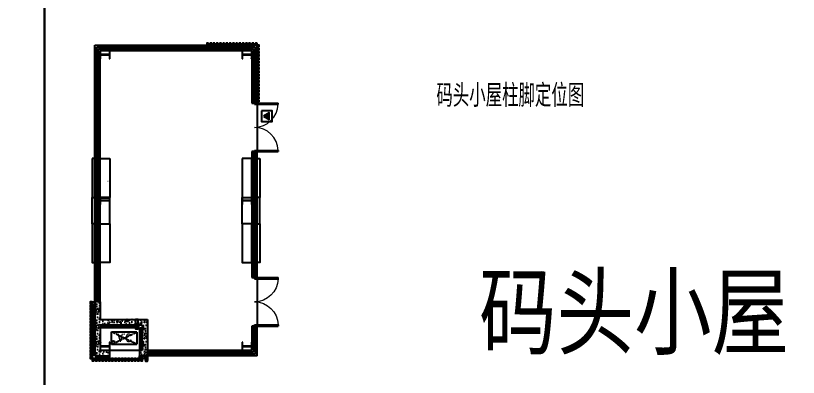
# Model space of a CAD drawing. Extents: x -89702 to 926017, y -610001 to -56924.
# Drawn here: x 66867 to 95822, y -581205 to -567812 of the extents above; entities that cross this region are included whole.
import ezdxf
from ezdxf.enums import TextEntityAlignment as Align

# ---------------------------------------------------------------- set-up
doc = ezdxf.new("R2010")
doc.units = 0
doc.header["$LTSCALE"] = 10
doc.header["$MEASUREMENT"] = 0
doc.linetypes.add('DASH', pattern=[0.35, 0.25, -0.1])
for name, color, linetype in [('0ＪＺ－面层线', 151, 'Continuous'), ('A_SMAL', 190, 'Continuous'), ('A_STAIR', 2, 'Continuous'), ('BJ02', 2, 'Continuous'), ('COLUMN', 9, 'Continuous'), ('CURTWALL', 4, 'Continuous'), ('DIM_SYMB', 3, 'Continuous'), ('PUB_HATCH', 8, 'Continuous'), ('PUB_STRM', 4, 'Continuous'), ('PUB_TEXT', 7, 'Continuous'), ('SURFACE', 6, 'Continuous'), ('WALL', 9, 'Continuous'), ('WINDOW', 4, 'Continuous'), ('消防救援标志', 1, 'Continuous')]:
    doc.layers.add(name, color=color, linetype=linetype)
doc.styles.add('_SIMPLEX', font='SIMPLEX.shx', dxfattribs={"width": 0.7, "bigfont": 'hzdx.shx'})
doc.styles.get("Standard").update_dxf_attribs({"font": 'gbenor.shx', "bigfont": 'gbcbig.shx'})
doc.styles.add('黑体', font='simhei.ttf', dxfattribs={"width": 0.8})
pattern_1 = [(45, (-84777.5, -6858.65), (-88.38835, 88.38835), []), (45, (-84718.58, -6858.65), (-88.38835, 88.38835), [])]
pattern_2 = [(0, (-84600.5, -7041.65), (300, 600), [0, -600]), (0, (-84951.5, -7122.65), (300, 600), [0, -600]), (0, (-84756.5, -7128.65), (300, 600), [0, -600]), (0, (-84543.5, -6951.65), (300, 600), [0, -600]), (0, (-84792.5, -7158.65), (300, 600), [0, -600]), (0, (-84483.5, -6573.65), (300, 600), [0, -600]), (0, (-84666.5, -6621.65), (300, 600), [0, -600]), (0, (-84570.5, -6696.65), (300, 600), [0, -600]), (0, (-85059.5, -6708.65), (300, 600), [0, -600]), (0, (-84765.5, -6735.65), (300, 600), [0, -600]), (0, (-84879.5, -6888.65), (300, 600), [0, -600]), (0, (-84873.5, -7113.65), (300, 600), [0, -600]), (0, (-84648.5, -7137.65), (300, 600), [0, -600]), (0, (-84483.5, -6873.65), (300, 600), [0, -600]), (0, (-85044.5, -6966.65), (300, 600), [0, -600]), (0, (-84993.5, -6864.65), (300, 600), [0, -600]), (0, (-84759.5, -6906.65), (300, 600), [0, -600]), (0, (-84843.5, -6993.65), (300, 600), [0, -600]), (0, (-84891.5, -6795.65), (300, 600), [0, -600]), (0, (-84816.5, -6570.65), (300, 600), [0, -600]), (0, (-85020.5, -7092.65), (300, 600), [0, -600]), (0, (-84690.5, -6693.65), (300, 600), [0, -600]), (0, (-84969.5, -6684.65), (300, 600), [0, -600]), (0, (-85017.5, -6606.65), (300, 600), [0, -600]), (130.601294, (-84520.36, -6761.512), (-1499.999983, 1800.000008), [26.3416, -11037.111]), (18.43495, (-84563.22, -6750.08), (1499.99999, 600), [27.1052, -3767.628]), (90, (-84563.22, -6775.8), (300, 600), [25.7143, -1174.2857]), (161.56505, (-84537.5, -6784.37), (-1500.00001, 599.99996), [27.1052, -3767.628]), (53.1301, (-84537.5, -6784.37), (300, 600), [28.5714, -2971.4285]), (135, (-84514.65, -7090.08), (-300.00004, 599.99996), [24.2437, -1672.8126]), (45, (-84548.93, -7090.08), (300, 600), [24.2437, -1672.8126]), (135, (-84531.8, -7107.23), (-300.00004, 599.99996), [24.2437, -1672.8126]), (45, (-84531.8, -7107.23), (300, 600), [24.2437, -1672.8126]), (116.56505, (-84803.2, -6687.2), (-5e-05, 1200), [31.944, -638.8765]), (180, (-84817.5, -6658.65), (-300, 600), [34.2857, -565.7142]), (63.43495, (-84866.1, -6687.2), (3e-06, 1200), [31.944, -638.8765]), (116.56505, (-84851.8, -6715.8), (-5e-05, 1200), [31.944, -638.8765]), (0, (-84851.8, -6715.8), (300, 600), [34.2857, -565.7142]), (63.43495, (-84817.5, -6715.8), (3e-06, 1200), [31.944, -638.8765]), (107.102728, (-84577.504, -6890.083), (-899.9999656, 3000.000005), [38.8613, -16282.9025]), (143.972626, (-84588.933, -6852.94), (-5699.999928, 4199.999995), [38.8613, -8122.02]), (180, (-84620.36, -6830.1), (-300, 600), [37.143, -562.857]), (36.027373, (-84688.933, -6852.94), (5699.999958, 4199.999955), [38.8613, -8122.02]), (71.56505, (-84700.36, -6887.23), (900, 2999.99999), [36.1403, -3758.5928]), (107.102728, (-84688.933, -6924.37), (-899.9999656, 3000.000005), [38.8613, -16282.9025]), (143.972626, (-84657.504, -6947.226), (-5699.999928, 4199.999995), [38.8613, -8122.02]), (0, (-84657.5, -6947.2), (300, 600), [37.143, -562.857]), (36.027373, (-84620.36, -6947.226), (5699.999958, 4199.999955), [38.8613, -8122.02]), (71.56505, (-84588.93, -6924.37), (900, 2999.99999), [36.1403, -3758.5928]), (150.25512, (-84571.79, -6610.08), (-900, 599.99999), [23.035, -4814.3196]), (90, (-84591.8, -6621.5), (300, 600), [22.857, -1177.1427]), (29.74488, (-84591.79, -6621.51), (900, 600), [23.035, -4814.3196]), (116.56505, (-84711.8, -7035.8), (-5e-05, 1200), [31.944, -638.8765]), (168.69007, (-84726.075, -7007.226), (-2700.000002, 599.999985), [29.1373, -6089.6855]), (41.185925, (-84777.504, -7021.512), (7499.999955, 6599.999942), [30.372, -12725.802]), (90, (-84777.5, -7050.08), (300, 600), [28.5714, -1171.4285]), (138.814074, (-84754.647, -7070.083), (-7499.999867, 6600.000042), [30.372, -12725.802]), (16.699244, (-84754.647, -7070.083), (9899.9999255, 2999.999969), [29.8295, -12498.5375]), (60.945396, (-84726.075, -7061.512), (299.999999, 599.999995), [29.416, -12325.3395]), (109.983106, (-84963.218, -6784.37), (-1500.000006, 4199.999989), [33.442, -14012.1975]), (155.556045, (-84974.647, -6752.94), (-3900.000015, 1799.9999626), [34.523, -14465.1315]), (24.443955, (-85037.504, -6752.94), (3900.000002, 1799.999991), [34.523, -14465.1315]), (70.016893, (-85048.933, -6784.37), (1500.0000045, 4199.9999896), [33.442, -14012.1975]), (109.983106, (-85037.504, -6815.798), (-1500.000006, 4199.999989), [33.442, -14012.1975]), (160.01689, (-85006.075, -6827.226), (-1500, 599.999973), [33.442, -6989.3775]), (19.983107, (-85006.075, -6827.226), (1499.999992, 600), [33.442, -6989.3775]), (70.016893, (-84974.647, -6815.798), (1500.0000045, 4199.9999896), [33.442, -14012.1975]), (122.00538, (-84740.36, -6838.655), (-300.00004, 599.99997), [26.9542, -5633.434]), (18.43495, (-84780.36, -6824.37), (1499.99999, 600), [27.1052, -3767.628]), (90, (-84780.36, -6850.08), (300, 600), [25.7143, -1174.2857]), (161.56505, (-84754.65, -6858.655), (-1500.00001, 599.99996), [27.1052, -3767.628]), (54.46232, (-84754.647, -6858.655), (2099.999997, 2999.999996), [24.578, -10298.2115]), (116.56505, (-84914.65, -6984.37), (-5e-05, 1200), [31.944, -638.8765]), (180, (-84928.93, -6955.8), (-300, 600), [31.4286, -568.5714]), (59.036243, (-84977.504, -6984.37), (300, 599.999997), [33.3197, -6963.822]), (120.963756, (-84960.36, -7012.94), (-300.00004, 599.999972), [33.3197, -6963.822]), (0, (-84960.36, -7012.94), (300, 600), [31.4286, -568.5714]), (63.43495, (-84928.93, -7012.94), (3e-06, 1200), [31.944, -638.8765])]

# ---------------------------------------------------------------- blocks, each defined once
blk = doc.blocks.new('消防救援窗标识')
at = {"layer": '消防救援标志'}
h = blk.add_hatch(color=98, dxfattribs=at)
h.dxf.hatch_style = 1
h.paths.add_polyline_path([(200, -80), (320, -288), (80, -288)])
blk.add_lwpolyline([(0, 0), (400, 0), (400, -400), (0, -400)], close=True, dxfattribs=at)
blk.add_lwpolyline([(200, -80), (320, -288), (80, -288), (200, -80)], dxfattribs=at)
blk = doc.blocks.new('1ac')
at = {"layer": 'A_SMAL', "linetype": 'DASH'}
for p, q in [((349525, -404975), (350700, -405550)), ((350700, -404975), (349525, -405550))]:
    blk.add_line(p, q, dxfattribs=at)
blk.add_lwpolyline([(349525, -404975), (349525, -405550), (350700, -405550), (350700, -404975)], close=True, dxfattribs=at)
at = {"layer": 'A_SMAL', "style": '_SIMPLEX', "width": 0.8}
blk.add_text('A.C', height=375, dxfattribs=at).set_placement((350449, -405280), align=Align.MIDDLE_RIGHT)
blk = doc.blocks.new('$DorLib2D$00000002')
for p, q in [((-0.5, 0), (-0.5, 0.4875)), ((-0.475, 0.4875), (-0.5, 0.4875)), ((-0.475, 0), (-0.475, 0.4875)), ((0.475, 0), (0.475, 0.4875)), ((0.475, 0.4875), (0.5, 0.4875)), ((0.5, 0), (0.5, 0.4875)), ((-0.5, 0), (-0.475, 0)), ((0.5, 0), (0.475, 0))]:
    blk.add_line(p, q)
at = {"lineweight": 13}
for centre, start, end in [((-0.4875, 0), 0, 88.53072), ((0.4875, 0), 91.46928, 180)]:
    blk.add_arc(centre, 0.4875, start, end, dxfattribs=at)
blk = doc.blocks.new('$LinePat$保温层')
at = {"color": 0}
for p, q in [((24, -24), (24, -56)), ((72, -56), (72, -24))]:
    blk.add_line(p, q, dxfattribs=at)
for centre, start, end in [((96, -24), 90, 180), ((0, -24), 0, 90), ((48, -56), 180, 0)]:
    blk.add_arc(centre, 24, start, end, dxfattribs=at)
blk = doc.blocks.new('房子')
at = {"layer": 'PUB_HATCH'}
h = blk.add_hatch(dxfattribs=at)
h.set_pattern_fill('加气混凝土', color=256, scale=50, style=0)
h.set_pattern_definition(pattern_2)
h.paths.add_polyline_path([(1250, 5867), (1250, 6000), (0, 6000), (200, 5800), (1150, 5800)])
h = blk.add_hatch(dxfattribs=at)
h.set_pattern_fill('加气混凝土', color=256, scale=50, style=0)
h.set_pattern_definition(pattern_2)
h.paths.add_polyline_path([(0, 6000), (0, 5450), (200, 5450), (200, 5800)])
h = blk.add_hatch(dxfattribs=at)
h.set_pattern_fill('金属', color=2, scale=50, style=0)
h.set_pattern_definition(pattern_1)
h.paths.add_polyline_path([(200, 5450), (500, 5450), (500, 5462), (359, 5462), (354, 5467), (354, 5783), (359, 5788), (500, 5788), (500, 5800), (200, 5800), (200, 5788), (341, 5788), (346, 5783), (346, 5467), (341, 5462), (200, 5462)])
h = blk.add_hatch(dxfattribs=at)
h.set_pattern_fill('加气混凝土', color=256, scale=50, style=0)
h.set_pattern_definition(pattern_2)
h.paths.add_polyline_path([(1250, 5867), (1150, 5800), (1150, 4250), (1350, 4050), (1350, 5800)])
h = blk.add_hatch(dxfattribs=at)
h.set_pattern_fill('加气混凝土', color=256, scale=50, style=0)
h.set_pattern_definition(pattern_2)
h.paths.add_polyline_path([(2000, 6000), (1250, 6000), (1250, 5867), (1350, 5800), (2000, 5800)])
h = blk.add_hatch(dxfattribs=at)
h.set_pattern_fill('金属', color=2, scale=50, style=0)
h.set_pattern_definition(pattern_1)
h.paths.add_polyline_path([(5600, 5450), (5900, 5450), (5900, 5462), (5759, 5462), (5754, 5467), (5754, 5783), (5759, 5788), (5900, 5788), (5900, 5800), (5600, 5800), (5600, 5788), (5741, 5788), (5746, 5783), (5746, 5467), (5741, 5462), (5600, 5462)])
h = blk.add_hatch(dxfattribs=at)
h.set_pattern_fill('金属', color=2, scale=50, style=0)
h.set_pattern_definition(pattern_1)
h.paths.add_polyline_path([(11000, 5450), (11300, 5450), (11300, 5462), (11159, 5462), (11154, 5467), (11154, 5783), (11159, 5788), (11300, 5788), (11300, 5800), (11000, 5800), (11000, 5788), (11141, 5788), (11146, 5783), (11146, 5467), (11141, 5462), (11000, 5462)])
h = blk.add_hatch(dxfattribs=at)
h.set_pattern_fill('加气混凝土', color=256, scale=50, style=0)
h.set_pattern_definition(pattern_2)
h.paths.add_polyline_path([(200, 4250), (200, 4350), (0, 4350), (0, 4050)])
h = blk.add_hatch(dxfattribs=at)
h.set_pattern_fill('加气混凝土', color=256, scale=50, style=0)
h.set_pattern_definition(pattern_2)
h.paths.add_polyline_path([(1350, 4050), (1150, 4250), (200, 4250), (0, 4050)])
h = blk.add_hatch(dxfattribs=at)
h.set_pattern_fill('金属', color=2, scale=50, style=0)
h.set_pattern_definition(pattern_1)
h.paths.add_polyline_path([(200, 200), (500, 200), (500, 212), (359, 212), (354, 217), (354, 533), (359, 538), (500, 538), (500, 550), (200, 550), (200, 538), (341, 538), (346, 533), (346, 217), (341, 212), (200, 212)])
h = blk.add_hatch(dxfattribs=at)
h.set_pattern_fill('金属', color=2, scale=50, style=0)
h.set_pattern_definition(pattern_1)
h.paths.add_polyline_path([(5600, 200), (5900, 200), (5900, 212), (5759, 212), (5754, 217), (5754, 533), (5759, 538), (5900, 538), (5900, 550), (5600, 550), (5600, 538), (5741, 538), (5746, 533), (5746, 217), (5741, 212), (5600, 212)])
h = blk.add_hatch(dxfattribs=at)
h.set_pattern_fill('金属', color=2, scale=50, style=0)
h.set_pattern_definition(pattern_1)
h.paths.add_polyline_path([(11300, 200), (11300, 212), (11159, 212), (11154, 217), (11154, 533), (11159, 538), (11300, 538), (11300, 550), (11000, 550), (11000, 538), (11141, 538), (11146, 533), (11146, 217), (11141, 212), (11000, 212), (11000, 200)])
at = {"layer": '0ＪＺ－面层线', "color": 11, "ltscale": 0.5}
for points in [[(-100, 6040), (-100, 6100), (-180, 6100), (-180, 6040)], [(-100, 6100), (-40, 6100), (-40, 6180), (-100, 6180)], [(20, 6100), (80, 6100), (80, 6180), (20, 6180)], [(140, 6100), (200, 6100), (200, 6180), (140, 6180)], [(260, 6100), (320, 6100), (320, 6180), (260, 6180)], [(380, 6100), (440, 6100), (440, 6180), (380, 6180)], [(500, 6100), (560, 6100), (560, 6180), (500, 6180)], [(620, 6100), (680, 6100), (680, 6180), (620, 6180)], [(740, 6100), (800, 6100), (800, 6180), (740, 6180)], [(860, 6100), (920, 6100), (920, 6180), (860, 6180)], [(980, 6100), (1040, 6100), (1040, 6180), (980, 6180)], [(1100, 6100), (1160, 6100), (1160, 6180), (1100, 6180)], [(1220, 6100), (1280, 6100), (1280, 6180), (1220, 6180)], [(1340, 6100), (1400, 6100), (1400, 6180), (1340, 6180)], [(1460, 6100), (1520, 6100), (1520, 6180), (1460, 6180)], [(1580, 6100), (1640, 6100), (1640, 6180), (1580, 6180)], [(1700, 6100), (1760, 6100), (1760, 6180), (1700, 6180)], [(1820, 6100), (1880, 6100), (1880, 6180), (1820, 6180)], [(1940, 6100), (2000, 6100), (2000, 6180), (1940, 6180)], [(-100, 5920), (-100, 5980), (-180, 5980), (-180, 5920)], [(-100, 5800), (-100, 5860), (-180, 5860), (-180, 5800)], [(-100, 5680), (-100, 5740), (-180, 5740), (-180, 5680)], [(-100, 5560), (-100, 5620), (-180, 5620), (-180, 5560)], [(-100, 5440), (-100, 5500), (-180, 5500), (-180, 5440)], [(-100, 5320), (-100, 5380), (-180, 5380), (-180, 5320)], [(-100, 5200), (-100, 5260), (-180, 5260), (-180, 5200)], [(-100, 5080), (-100, 5140), (-180, 5140), (-180, 5080)], [(-100, 4960), (-100, 5020), (-180, 5020), (-180, 4960)], [(-100, 4840), (-100, 4900), (-180, 4900), (-180, 4840)], [(-100, 4720), (-100, 4780), (-180, 4780), (-180, 4720)], [(-100, 4600), (-100, 4660), (-180, 4660), (-180, 4600)], [(-100, 4480), (-100, 4540), (-180, 4540), (-180, 4480)], [(-100, 4360), (-100, 4420), (-180, 4420), (-180, 4360)], [(-100, 4240), (-100, 4300), (-180, 4300), (-180, 4240)], [(11580, 1800), (11580, 1860), (11500, 1860), (11500, 1800)], [(11580, 1680), (11580, 1740), (11500, 1740), (11500, 1680)], [(11580, 1560), (11580, 1620), (11500, 1620), (11500, 1560)], [(11580, 1440), (11580, 1500), (11500, 1500), (11500, 1440)], [(11580, 1320), (11580, 1380), (11500, 1380), (11500, 1320)], [(11580, 1200), (11580, 1260), (11500, 1260), (11500, 1200)], [(11580, 1080), (11580, 1140), (11500, 1140), (11500, 1080)], [(11580, 960), (11580, 1020), (11500, 1020), (11500, 960)], [(11580, 840), (11580, 900), (11500, 900), (11500, 840)], [(11580, 720), (11580, 780), (11500, 780), (11500, 720)], [(11580, 600), (11580, 660), (11500, 660), (11500, 600)], [(11580, 480), (11580, 540), (11500, 540), (11500, 480)], [(11580, 360), (11580, 420), (11500, 420), (11500, 360)], [(11580, 240), (11580, 300), (11500, 300), (11500, 240)], [(11440, -80), (11500, -80), (11500, 0), (11440, 0)], [(11580, 120), (11580, 180), (11500, 180), (11500, 120)], [(11580, 0), (11580, 60), (11500, 60), (11500, 0)], [(9400, -80), (9460, -80), (9460, 0), (9400, 0)], [(9520, -80), (9580, -80), (9580, 0), (9520, 0)], [(9640, -80), (9700, -80), (9700, 0), (9640, 0)], [(9760, -80), (9820, -80), (9820, 0), (9760, 0)], [(9880, -80), (9940, -80), (9940, 0), (9880, 0)], [(10000, -80), (10060, -80), (10060, 0), (10000, 0)], [(10120, -80), (10180, -80), (10180, 0), (10120, 0)], [(10240, -80), (10300, -80), (10300, 0), (10240, 0)], [(10360, -80), (10420, -80), (10420, 0), (10360, 0)], [(10480, -80), (10540, -80), (10540, 0), (10480, 0)], [(10600, -80), (10660, -80), (10660, 0), (10600, 0)], [(10720, -80), (10780, -80), (10780, 0), (10720, 0)], [(10840, -80), (10900, -80), (10900, 0), (10840, 0)], [(10960, -80), (11020, -80), (11020, 0), (10960, 0)], [(11080, -80), (11140, -80), (11140, 0), (11080, 0)], [(11200, -80), (11260, -80), (11260, 0), (11200, 0)], [(11320, -80), (11380, -80), (11380, 0), (11320, 0)]]:
    blk.add_lwpolyline(points, close=True, dxfattribs=at)
at = {"layer": '0ＪＺ－面层线', "ltscale": 0.5}
for points in [[(4889, 6100), (3450, 6100), (3450, 6000), (4889, 6000)], [(7303, 6100), (5865, 6100), (5865, 6000), (7303, 6000)], [(4889, 5450), (3450, 5450), (3450, 5800), (4889, 5800)], [(7303, 5450), (5865, 5450), (5865, 5800), (7303, 5800)], [(4889, 550), (3450, 550), (3450, 200), (4889, 200)], [(7303, 550), (5865, 550), (5865, 200), (7303, 200)], [(4889, -100), (3450, -100), (3450, 0), (4889, 0)], [(7303, -100), (5865, -100), (5865, 0), (7303, 0)]]:
    blk.add_lwpolyline(points, close=True, dxfattribs=at)
at = {"layer": '0ＪＺ－面层线', "color": 11, "ltscale": 0.5}
for points in [[(4889, 6100), (5865, 6100), (5865, 6000)], [(4889, 5450), (5865, 5450), (5865, 5800)], [(4889, 550), (5865, 550), (5865, 200)], [(4889, -100), (5865, -100), (5865, 0)]]:
    blk.add_lwpolyline(points, dxfattribs=at)
at = {"layer": 'COLUMN', "color": 2}
for p, q in [((500, 5800), (200, 5800)), ((200, 5800), (200, 5788)), ((500, 5788), (500, 5800)), ((5900, 5800), (5600, 5800)), ((5600, 5800), (5600, 5788)), ((5900, 5788), (5900, 5800)), ((11300, 5800), (11000, 5800)), ((11000, 5800), (11000, 5788)), ((11300, 5788), (11300, 5800)), ((200, 5788), (341, 5788)), ((341, 5788), (346, 5783)), ((346, 5783), (346, 5467)), ((354, 5783), (359, 5788)), ((354, 5467), (354, 5783)), ((359, 5788), (500, 5788)), ((5600, 5788), (5741, 5788)), ((5741, 5788), (5746, 5783)), ((5746, 5783), (5746, 5467)), ((5754, 5783), (5759, 5788)), ((5754, 5467), (5754, 5783)), ((5759, 5788), (5900, 5788)), ((11000, 5788), (11141, 5788)), ((11141, 5788), (11146, 5783)), ((11146, 5783), (11146, 5467)), ((11154, 5783), (11159, 5788)), ((11154, 5467), (11154, 5783)), ((11159, 5788), (11300, 5788)), ((341, 5462), (200, 5462)), ((200, 5462), (200, 5450)), ((200, 5450), (500, 5450)), ((346, 5467), (341, 5462)), ((359, 5462), (354, 5467)), ((500, 5462), (359, 5462)), ((500, 5450), (500, 5462)), ((5741, 5462), (5600, 5462)), ((5600, 5462), (5600, 5450)), ((5600, 5450), (5900, 5450)), ((5746, 5467), (5741, 5462)), ((5759, 5462), (5754, 5467)), ((5900, 5462), (5759, 5462)), ((5900, 5450), (5900, 5462)), ((11141, 5462), (11000, 5462)), ((11000, 5462), (11000, 5450)), ((11000, 5450), (11300, 5450)), ((11146, 5467), (11141, 5462)), ((11159, 5462), (11154, 5467)), ((11300, 5462), (11159, 5462)), ((11300, 5450), (11300, 5462)), ((500, 550), (200, 550)), ((200, 550), (200, 538)), ((200, 538), (341, 538)), ((341, 538), (346, 533)), ((346, 533), (346, 217)), ((354, 533), (359, 538)), ((354, 217), (354, 533)), ((359, 538), (500, 538)), ((500, 538), (500, 550)), ((5900, 550), (5600, 550)), ((5600, 550), (5600, 538)), ((5600, 538), (5741, 538)), ((5741, 538), (5746, 533)), ((5746, 533), (5746, 217)), ((5754, 533), (5759, 538)), ((5754, 217), (5754, 533)), ((5759, 538), (5900, 538)), ((5900, 538), (5900, 550)), ((11300, 550), (11000, 550)), ((11000, 550), (11000, 538)), ((11000, 538), (11141, 538)), ((11141, 538), (11146, 533)), ((11146, 533), (11146, 217)), ((11154, 533), (11159, 538)), ((11154, 217), (11154, 533)), ((11159, 538), (11300, 538)), ((11300, 538), (11300, 550)), ((341, 212), (200, 212)), ((200, 212), (200, 200)), ((200, 200), (500, 200)), ((346, 217), (341, 212)), ((359, 212), (354, 217)), ((500, 212), (359, 212)), ((500, 200), (500, 212)), ((5741, 212), (5600, 212)), ((5600, 212), (5600, 200)), ((5600, 200), (5900, 200)), ((5746, 217), (5741, 212)), ((5759, 212), (5754, 217)), ((5900, 212), (5759, 212)), ((5900, 200), (5900, 212)), ((11141, 212), (11000, 212)), ((11000, 212), (11000, 200)), ((11000, 200), (11300, 200)), ((11146, 217), (11141, 212)), ((11159, 212), (11154, 217)), ((11300, 212), (11159, 212)), ((11300, 200), (11300, 212))]:
    blk.add_line(p, q, dxfattribs=at)
at = {"layer": 'CURTWALL'}
for p, q in [((2000, 6000), (5750, 6000)), ((2000, 5933), (5750, 5933)), ((2000, 5867), (5750, 5867)), ((2000, 5800), (5750, 5800)), ((5750, 6000), (11500, 6000)), ((5750, 5933), (11433, 5933)), ((5750, 5867), (11367, 5867)), ((5750, 5800), (11300, 5800)), ((11300, 5800), (11300, 200)), ((11367, 5867), (11367, 133)), ((11433, 5933), (11433, 67)), ((11500, 6000), (11500, 0)), ((0, 0), (0, 4050)), ((0, 4050), (200, 4050)), ((67, 67), (67, 4050)), ((133, 133), (133, 4050)), ((200, 200), (200, 4050)), ((0, 0), (1100, 0)), ((1100, 67), (67, 67)), ((1100, 133), (133, 133)), ((1100, 200), (200, 200)), ((1100, 0), (1100, 200)), ((7560, 200), (2900, 200)), ((2900, 200), (2900, 0)), ((7560, 133), (2900, 133)), ((7560, 67), (2900, 67)), ((2900, 0), (7560, 0)), ((7560, 0), (7560, 200)), ((11300, 200), (9360, 200)), ((9360, 200), (9360, 0)), ((11367, 133), (9360, 133)), ((11433, 67), (9360, 67)), ((9360, 0), (11500, 0))]:
    blk.add_line(p, q, dxfattribs=at)
blk.add_lwpolyline([(1350, 4400), (1350, 4500), (1000, 4500), (1000, 4400)], close=True, dxfattribs=at)
at = {"layer": 'DIM_SYMB'}
for p, q in [((-225, 4090), (-75, 4090)), ((-150, 4015), (-150, 4165))]:
    blk.add_line(p, q, dxfattribs=at)
at = {"layer": 'DIM_SYMB', "const_width": 20}
for points in [[(416, 6188, 1), (404, 6172, 1)], [(-190, 5727, 1), (-182, 5709, 1)], [(6467, 5507, 1), (6467, 5527, 1)]]:
    blk.add_lwpolyline(points, format="xyb", close=True, dxfattribs=at)
at = {"layer": 'PUB_STRM'}
for points in [[(-100, 4050), (-100, 4130), (-200, 4130), (-200, 4050)], [(-106, 4056), (-106, 4124), (-194, 4124), (-194, 4056)]]:
    blk.add_lwpolyline(points, close=True, dxfattribs=at)
blk.add_circle((505, 5325), 55, dxfattribs=at)
at = {"layer": 'SURFACE'}
for p, q in [((1250, 6100), (-100, 6100)), ((-100, 5450), (-100, 6100)), ((2000, 6100), (1250, 6100)), ((2000, 6100), (2000, 6000)), ((1050, 5800), (1050, 4350)), ((-100, 5450), (0, 5450)), ((-100, 4350), (0, 4350)), ((-100, 4050), (-100, 4350)), ((1050, 4350), (200, 4350)), ((0, 4050), (-100, 4050))]:
    blk.add_line(p, q, dxfattribs=at)
at = {"layer": 'WALL'}
for p, q in [((1250, 6000), (0, 6000)), ((0, 6000), (0, 5450)), ((1150, 5800), (200, 5800)), ((200, 5450), (200, 5800)), ((1150, 5800), (1150, 4250)), ((2000, 6000), (1250, 6000)), ((2000, 5800), (1350, 5800)), ((1350, 5800), (1350, 4050)), ((2000, 5800), (2000, 6000)), ((5850, 5788), (5850, 5625)), ((5850, 5625), (5850, 5462)), ((0, 5450), (200, 5450)), ((200, 4350), (0, 4350)), ((0, 4350), (0, 4050)), ((200, 4250), (200, 4350)), ((1150, 4250), (200, 4250)), ((1350, 4050), (0, 4050))]:
    blk.add_line(p, q, dxfattribs=at)
at = {"layer": 'WALL', "color": 2}
for p, q in [((5750, 375), (5750, 375)), ((5750, 287), (5750, 287)), ((5750, 200), (5750, 200))]:
    blk.add_line(p, q, dxfattribs=at)
at = {"layer": 'WINDOW', "linetype": 'DASH'}
for p, q in [((-100, 5450), (-100, 4350)), ((200, 4350), (200, 5450))]:
    blk.add_line(p, q, dxfattribs=at)
at = {"layer": 'WINDOW'}
for p, q in [((2900, 0), (1100, 0)), ((9360, 0), (7560, 0))]:
    blk.add_line(p, q, dxfattribs=at)
at = {"layer": 'A_SMAL', "xscale": -0.8, "yscale": 0.8, "zscale": 0.8, "rotation": 90.00155752359089}
blk.add_blockref('1ac', (-323563, 284996), dxfattribs=at)
at = {"layer": 'A_STAIR', "color": 1, "xscale": -1}
blk.add_blockref('消防救援窗标识', (9073, -162), dxfattribs=at)
at = {"layer": 'SURFACE', "yscale": 1.24999999968567, "zscale": 1.24999999968567}
for p, xscale, rotation in [((125, 6000), 1.30208333306231, 180.0000000000053), ((250, 6000), 1.30208333306231, 180.0000000000053), ((375, 6000), 1.30208333306231, 180.0000000000053), ((500, 6000), 1.30208333306231, 180.0000000000053), ((625, 6000), 1.30208333306231, 180.0000000000053), ((750, 6000), 1.30208333306231, 180.0000000000053), ((875, 6000), 1.30208333306231, 180.0000000000053), ((1000, 6000), 1.30208333306231, 180.0000000000053), ((1125, 6000), 1.30208333306231, 180.0000000000053), ((1250, 6000), 1.30208333306231, 180.0000000000053), ((1375, 6000), 1.302083333062144, 180.000000000001), ((1500, 6000), 1.302083333062144, 180.000000000001), ((1625, 6000), 1.302083333062144, 180.000000000001), ((1750, 6000), 1.302083333062144, 180.000000000001), ((1875, 6000), 1.302083333062144, 180.000000000001), ((2000, 6000), 1.302083333062144, 180.000000000001), ((-100, 5862), 1.432291666368291, 90.00000000000152), ((-100, 5725), 1.432291666368291, 90.00000000000152), ((1150, 5800), 1.258680555293245, 270), ((-100, 5587), 1.432291666368291, 90.00000000000152), ((-100, 5450), 1.432291666368291, 90.00000000000152), ((1150, 5679), 1.258680555293245, 270), ((1150, 5558), 1.258680555293245, 270), ((1150, 5437), 1.258680555293245, 270), ((1150, 5317), 1.258680555293245, 270), ((1150, 5196), 1.258680555293245, 270), ((1150, 5075), 1.258680555293245, 270), ((1150, 4954), 1.258680555293245, 270), ((1150, 4833), 1.258680555293245, 270), ((1150, 4712), 1.258680555293245, 270), ((-100, 4200), 1.562499999674807, 89.99999999999723), ((321, 4250), 1.26488095211758, 180.0000000000017), ((443, 4250), 1.26488095211758, 180.0000000000017), ((564, 4250), 1.26488095211758, 180.0000000000017), ((686, 4250), 1.26488095211758, 180.0000000000017), ((807, 4250), 1.26488095211758, 180.0000000000017), ((929, 4250), 1.26488095211758, 180.0000000000017), ((1050, 4250), 1.26488095211758, 180.0000000000017), ((1150, 4592), 1.258680555293245, 270), ((1150, 4471), 1.258680555293245, 270), ((-100, 4050), 1.562499999674807, 89.99999999999723)]:
    blk.add_blockref('$LinePat$保温层', p, dxfattribs=dict(at, xscale=xscale, rotation=rotation))
at = {"layer": 'WINDOW', "yscale": 1800, "rotation": 180}
for p, xscale, zscale in [((2000, 100), -1800, -1800), ((8460, 100), 1800, 1800)]:
    blk.add_blockref('$DorLib2D$00000002', p, dxfattribs=dict(at, xscale=xscale, zscale=zscale))

msp = doc.modelspace()

# ---------------------------------------------------------------- linework, layer by layer
at = {"color": 6}
msp.add_lwpolyline([(67937.1, -545966.6), (111175.6, -545966.6), (111175.6, -581777.6), (67937.1, -581777.6)], close=True, dxfattribs=at)
at = {"layer": 'BJ02'}
msp.add_lwpolyline([(24698.5, -490906.1), (67937.1, -490906.1), (67937.1, -610000.5), (24698.5, -610000.5)], close=True, dxfattribs=at)

# ---------------------------------------------------------------- block references
at = {"rotation": 89.99999999999999}
msp.add_blockref('房子', (75798.6, -580408.2), dxfattribs=at)

# ---------------------------------------------------------------- texts
at = {"layer": 'PUB_TEXT'}
msp.add_text('码头小屋柱脚定位图', height=843.97, dxfattribs=at).set_placement((82431.6, -571190.4))
at = {"layer": 'PUB_TEXT', "color": 2, "style": '黑体', "width": 0.8}
msp.add_text('码头小屋', height=2628.69, dxfattribs=at).set_placement((84010.1, -580085.7))

doc.saveas('drawing.dxf')
